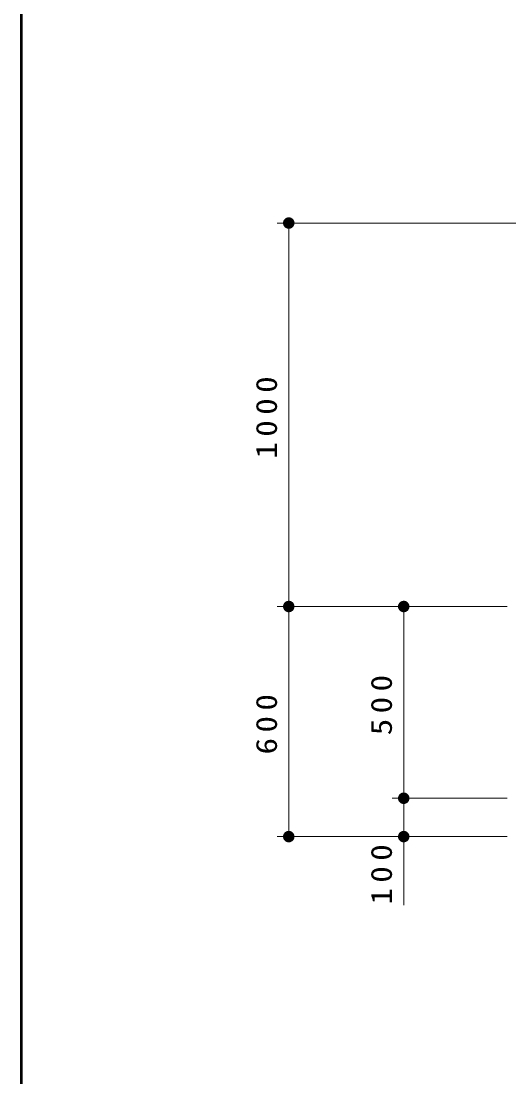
# Model space of a CAD drawing. Units: millimetres on the paper, scale 1:30. Extents: x -365 to 23, y -19 to 257.
# Drawn here: x -365 to -322.6, y 61.1 to 152.9 of the extents above; entities that cross this region are included whole.
import ezdxf

# ---------------------------------------------------------------- set-up
doc = ezdxf.new("R2010")
doc.units = ezdxf.units.MM
doc.linetypes.add('USER3', pattern=[8, 3, -1, 1, -1, 1, -1])
doc.layers.add('1_30', color=7, linetype='USER3', lineweight=13)
doc.layers.add('NAKAMURA図枠', color=7, linetype='Continuous', lineweight=13)
doc.styles.add('ＭＳ ゴシック', font='')
doc.styles.get('ＭＳ ゴシック').set_extended_font_data('MS Gothic')

# ---------------------------------------------------------------- blocks, each defined once
blk = doc.blocks.new('filled_dot')
at = {"color": 0, "linetype": 'Continuous', "lineweight": -2, "const_width": 1.25}
blk.add_lwpolyline([(-0.625, 0, 1), (0.625, 0, 1)], format="xyb", close=True, dxfattribs=at)

msp = doc.modelspace()

# ---------------------------------------------------------------- linework, layer by layer
at = {"layer": '1_30', "linetype": 'Continuous'}
for p, q in [((-313.381, 135.333), (-342.715, 135.333)), ((-341.715, 102), (-341.715, 135.333)), ((-323.419, 102), (-342.715, 102)), ((-341.715, 82), (-341.715, 102)), ((-322.715, 102), (-332.715, 102)), ((-331.715, 85.333), (-331.715, 102)), ((-331.715, 76.031), (-331.715, 88.333)), ((-322.715, 85.333), (-332.715, 85.333)), ((-322.715, 82), (-342.715, 82)), ((-322.715, 82), (-332.715, 82))]:
    msp.add_line(p, q, dxfattribs=at)
at = {"layer": 'NAKAMURA図枠', "lineweight": 50}
msp.add_line((-365, 257), (-365, 0), dxfattribs=at)

# ---------------------------------------------------------------- block references
at = {"layer": '1_30', "xscale": 0.4, "yscale": 0.4}
for p, rotation in [((-341.715, 135.333), 270), ((-341.715, 102), 90), ((-341.715, 102), 270), ((-331.715, 102), 270), ((-331.715, 85.333), 90), ((-331.715, 85.333), 90), ((-341.715, 82), 90), ((-331.715, 82), 270)]:
    msp.add_blockref('filled_dot', p, dxfattribs=dict(at, rotation=rotation))

# ---------------------------------------------------------------- texts
at = {"layer": '1_30', "char_height": 1.833, "attachment_point": 8, "rotation": 90, "style": 'ＭＳ ゴシック'}
for s, insert in [('\\T1.33;\\W1.15;1000', (-342.715, 118.666)), ('\\T1.33;\\W1.15;500', (-332.715, 93.666)), ('\\T1.33;\\W1.15;600', (-342.715, 92)), ('\\T1.33;\\W1.15;100', (-332.715, 78.947))]:
    msp.add_mtext(s, dxfattribs=dict(at, insert=insert))

doc.saveas('drawing.dxf')
